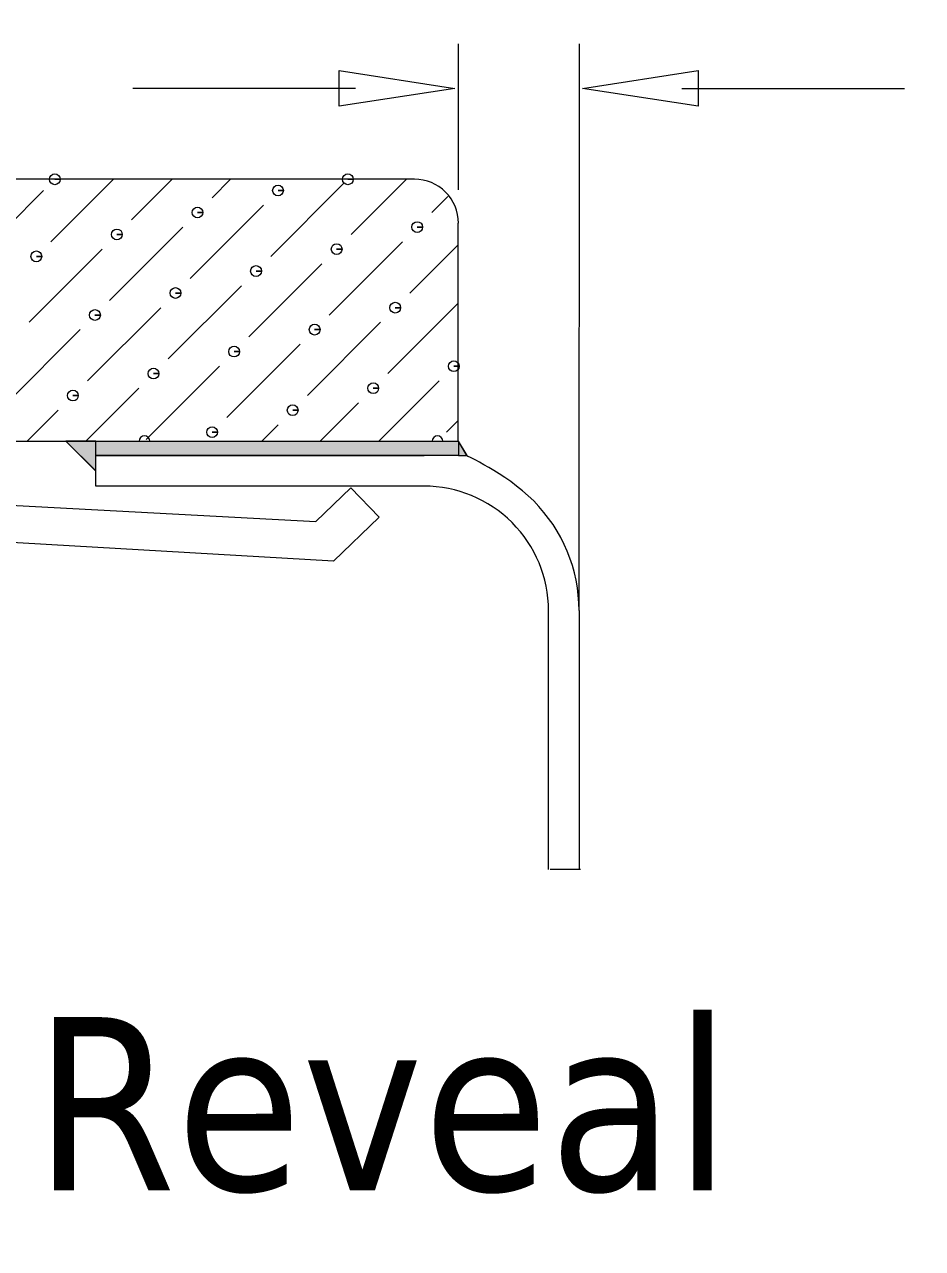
# Model space of a CAD drawing. Header units: millimetres. Extents: x 24811 to 87790, y -117828 to -2257.
# Drawn here: x 87474.8 to 87515.4, y -117268.6 to -117213.3 of the extents above; entities that cross this region are included whole.
import ezdxf

# ---------------------------------------------------------------- set-up
doc = ezdxf.new("R2010")
doc.units = ezdxf.units.MM
doc.layers.add('尺寸標注', color=1, linetype='Continuous', lineweight=30)
doc.layers.add('細實線', color=1, linetype='Continuous', lineweight=13)
doc.styles.add('DIM', font='txt.shx', dxfattribs={"width": 0.7, "bigfont": 'chineset.shx'})
doc.dimstyles.new('9.8', dxfattribs={"dimscale": 9.8, "dimtxt": 2.5, "dimasz": 1.8, "dimexe": 1.6, "dimexo": 0.625, "dimtad": 1, "dimdec": 1, "dimdsep": 46, "dimlunit": 6, "dimtxsty": 'DIM', "dimcen": 0, "dimclrd": 1, "dimclre": 1, "dimclrt": 3, "dimadec": 1, "dimazin": 1, "dimtfac": 1, "dimtdec": 1, "dimtmove": 0, "dimatfit": 3, "dimfxl": 1, "dimtolj": 1, "dimlwd": 13, "dimlwe": 13, "dimarcsym": 0})

# ---------------------------------------------------------------- blocks, each defined once
blk = doc.blocks.new('gdhg')
at = {"layer": '細實線', "lineweight": 9}
h = blk.add_hatch(color=256, dxfattribs=at)
edge = h.paths.add_edge_path()
edge.add_spline(control_points=[(87407.745, -116202.792), (87407.746, -116202.793), (87407.746, -116202.793), (87407.746, -116202.793), (87407.746, -116202.793), (87407.746, -116201.504), (87407.746, -116201.455)], knot_values=[0.509482, 0.509482, 0.509482, 0.509482, 0.514209, 0.514209, 0.514209, 1.004727, 1.004727, 1.004727, 1.004727], degree=3, periodic=0)
edge.add_spline(control_points=[(87407.746, -116201.455), (87407.301, -116201.455), (87406.852, -116201.455), (87406.4, -116201.455)], knot_values=[0.589702, 0.589702, 0.589702, 0.589702, 0.609025, 0.609025, 0.609025, 0.609025], degree=3, periodic=0)
edge.add_spline(control_points=[(87406.4, -116201.455), (87406.448, -116201.503), (87407.697, -116202.744), (87407.745, -116202.792)], knot_values=[0.004727, 0.004727, 0.004727, 0.004727, 0.245259, 0.245259, 0.245259, 0.245259], degree=3, periodic=0)
edge.add_spline(control_points=[(87407.745, -116202.792), (87407.745, -116202.449), (87407.745, -116202.107), (87407.745, -116202.107)], knot_values=[0.502295, 0.502295, 0.502295, 0.502295, 1, 1, 1, 1], degree=3, periodic=0)
edge.add_spline(control_points=[(87424.142, -116202.103), (87424.142, -116202.103), (87407.746, -116202.103), (87407.746, -116202.103)], knot_values=[0.5, 0.5, 0.5, 0.5, 1, 1, 1, 1], degree=3, periodic=0)
edge = h.paths.add_edge_path()
edge.add_spline(control_points=[(87424.52, -116202.103), (87424.49, -116202.052), (87424.169, -116201.506), (87424.142, -116201.458)], knot_values=[0.041296, 0.041296, 0.041296, 0.041296, 0.955207, 0.955207, 0.955207, 0.955207], degree=3, periodic=0)
edge.add_spline(control_points=[(87424.142, -116201.458), (87424.142, -116201.484), (87424.142, -116201.616), (87424.142, -116201.753)], knot_values=[0.131591, 0.131591, 0.131591, 0.131591, 0.237552, 0.237552, 0.237552, 0.237552], degree=3, periodic=0)
edge.add_spline(control_points=[(87424.142, -116201.753), (87424.142, -116201.782), (87424.142, -116201.812), (87424.142, -116201.841)], knot_values=[0.10896, 0.10896, 0.10896, 0.10896, 0.131591, 0.131591, 0.131591, 0.131591], degree=3, periodic=0)
edge.add_spline(control_points=[(87424.142, -116201.841), (87424.142, -116201.98), (87424.142, -116202.103), (87424.142, -116202.103), (87424.142, -116202.103), (87424.142, -116202.103), (87424.142, -116202.103)], knot_values=[0.99999, 0.99999, 0.99999, 0.99999, 1.10895, 1.10895, 1.10895, 1.10896, 1.10896, 1.10896, 1.10896], degree=3, periodic=0)
edge.add_spline(control_points=[(87424.142, -116202.103), (87424.142, -116202.103), (87424.481, -116202.103), (87424.52, -116202.103)], knot_values=[0.528818, 0.528818, 0.528818, 0.528818, 0.99999, 0.99999, 0.99999, 0.99999], degree=3, periodic=0)
h = blk.add_hatch(color=256, dxfattribs=at)
edge = h.paths.add_edge_path()
edge.add_spline(control_points=[(87424.142, -116201.753), (87424.142, -116201.616), (87424.142, -116201.484), (87424.142, -116201.458)], knot_values=[0.131591, 0.131591, 0.131591, 0.131591, 0.237552, 0.237552, 0.237552, 0.237552], degree=3, periodic=0)
edge.add_spline(control_points=[(87424.142, -116201.458), (87424.14, -116201.456), (87424.14, -116201.455), (87424.14, -116201.455)], knot_values=[0.00001, 0.00001, 0.00001, 0.00001, 0.041296, 0.041296, 0.041296, 0.041296], degree=3, periodic=0)
edge.add_spline(control_points=[(87424.14, -116201.455), (87424.116, -116201.455), (87423.874, -116201.455), (87423.442, -116201.455)], knot_values=[0.928845, 0.928845, 0.928845, 0.928845, 0.996374, 0.996374, 0.996374, 0.996374], degree=3, periodic=0)
edge.add_spline(control_points=[(87423.442, -116201.455), (87423.442, -116201.455), (87423.373, -116201.455), (87423.308, -116201.455)], knot_values=[0.066844, 0.066844, 0.066844, 0.066844, 0.142857, 0.142857, 0.142857, 0.142857], degree=3, periodic=0)
edge.add_spline(control_points=[(87423.308, -116201.455), (87423.2, -116201.455), (87423.082, -116201.455), (87422.954, -116201.455)], knot_values=[0.906562, 0.906562, 0.906562, 0.906562, 0.922159, 0.922159, 0.922159, 0.922159], degree=3, periodic=0)
edge.add_spline(control_points=[(87422.954, -116201.455), (87421.476, -116201.455), (87418.719, -116201.455), (87415.25, -116201.455)], knot_values=[0.726171, 0.726171, 0.726171, 0.726171, 0.906562, 0.906562, 0.906562, 0.906562], degree=3, periodic=0)
edge.add_spline(control_points=[(87415.25, -116201.455), (87413.691, -116201.455), (87411.989, -116201.455), (87410.194, -116201.455)], knot_values=[0.645122, 0.645122, 0.645122, 0.645122, 0.726171, 0.726171, 0.726171, 0.726171], degree=3, periodic=0)
edge.add_spline(control_points=[(87410.192, -116201.455), (87410.191, -116201.455), (87410.189, -116201.455), (87410.186, -116201.455)], knot_values=[0.127452, 0.127452, 0.127452, 0.127452, 0.135107, 0.135107, 0.135107, 0.135107], degree=3, periodic=0)
edge.add_spline(control_points=[(87410.186, -116201.455), (87410.182, -116201.455), (87410.174, -116201.455), (87410.166, -116201.455)], knot_values=[0.112431, 0.112431, 0.112431, 0.112431, 0.127452, 0.127452, 0.127452, 0.127452], degree=3, periodic=0)
edge.add_spline(control_points=[(87410.166, -116201.455), (87410.149, -116201.455), (87410.127, -116201.455), (87410.103, -116201.455)], knot_values=[0.083538, 0.083538, 0.083538, 0.083538, 0.112431, 0.112431, 0.112431, 0.112431], degree=3, periodic=0)
edge.add_spline(control_points=[(87410.103, -116201.455), (87410.092, -116201.455), (87410.081, -116201.455), (87410.069, -116201.455)], knot_values=[0.070163, 0.070163, 0.070163, 0.070163, 0.083538, 0.083538, 0.083538, 0.083538], degree=3, periodic=0)
edge.add_spline(control_points=[(87410.103, -116201.455), (87409.972, -116201.455), (87409.839, -116201.455), (87409.707, -116201.455)], knot_values=[0.637816, 0.637816, 0.637816, 0.637816, 0.643752, 0.643752, 0.643752, 0.643752], degree=3, periodic=0)
edge.add_spline(control_points=[(87409.707, -116201.455), (87409.064, -116201.455), (87408.409, -116201.455), (87407.746, -116201.455)], knot_values=[0.609025, 0.609025, 0.609025, 0.609025, 0.637816, 0.637816, 0.637816, 0.637816], degree=3, periodic=0)
edge.add_spline(control_points=[(87407.746, -116201.455), (87407.746, -116201.504), (87407.746, -116202.793), (87407.746, -116202.793), (87407.746, -116202.793), (87407.746, -116202.793), (87407.745, -116202.792)], knot_values=[0.509482, 0.509482, 0.509482, 0.509482, 1, 1, 1, 1.004727, 1.004727, 1.004727, 1.004727], degree=3, periodic=0)
edge.add_spline(control_points=[(87407.746, -116202.103), (87407.746, -116202.103), (87424.142, -116202.103), (87424.142, -116202.103)], knot_values=[0.5, 0.5, 0.5, 0.5, 1, 1, 1, 1], degree=3, periodic=0)
edge.add_spline(control_points=[(87424.142, -116202.103), (87424.142, -116202.103), (87424.142, -116202.103), (87424.142, -116202.103), (87424.142, -116202.103), (87424.142, -116201.98), (87424.142, -116201.841)], knot_values=[0.99999, 0.99999, 0.99999, 0.99999, 1, 1, 1, 1.10896, 1.10896, 1.10896, 1.10896], degree=3, periodic=0)
edge.add_spline(control_points=[(87424.142, -116201.841), (87424.142, -116201.812), (87424.142, -116201.782), (87424.142, -116201.753)], knot_values=[0.10896, 0.10896, 0.10896, 0.10896, 0.131591, 0.131591, 0.131591, 0.131591], degree=3, periodic=0)
for points in [[(87424.144, -116190.088), (87424.144, -116190.088), (87424.144, -116183.483), (87424.144, -116183.483)], [(87429.597, -116209.115), (87429.597, -116209.115), (87429.616, -116183.483), (87429.616, -116183.483)], [(87419.493, -116185.501), (87419.493, -116185.501), (87409.422, -116185.501), (87409.422, -116185.501)], [(87434.244, -116185.501), (87434.244, -116185.501), (87444.314, -116185.501), (87444.314, -116185.501)], [(87422.164, -116189.611), (87422.164, -116189.611), (87374.894, -116189.611), (87374.894, -116189.611)], [(87405.724, -116192.437), (87405.724, -116192.437), (87408.55, -116189.611), (87408.55, -116189.611)], [(87409.367, -116191.442), (87409.367, -116191.442), (87411.199, -116189.611), (87411.199, -116189.611)], [(87413.011, -116190.449), (87413.011, -116190.449), (87413.847, -116189.611), (87413.847, -116189.611)], [(87419.303, -116192.105), (87419.303, -116192.105), (87421.795, -116189.611), (87421.795, -116189.611)], [(87402.083, -116193.429), (87402.083, -116193.429), (87405.392, -116190.118), (87405.392, -116190.118)], [(87415.66, -116193.098), (87415.66, -116193.098), (87418.971, -116189.787), (87418.971, -116189.787)], [(87422.944, -116191.112), (87422.944, -116191.112), (87423.664, -116190.391), (87423.664, -116190.391)], [(87412.016, -116194.093), (87412.016, -116194.093), (87415.328, -116190.781), (87415.328, -116190.781)], [(87408.375, -116195.086), (87408.375, -116195.086), (87411.687, -116191.773), (87411.687, -116191.773)], [(87424.14, -116201.455), (87424.14, -116201.455), (87424.14, -116191.588), (87424.14, -116191.588)], [(87404.732, -116196.078), (87404.732, -116196.078), (87408.043, -116192.768), (87408.043, -116192.768)], [(87418.308, -116195.749), (87418.308, -116195.749), (87421.62, -116192.437), (87421.62, -116192.437)], [(87421.951, -116194.754), (87421.951, -116194.754), (87424.138, -116192.568), (87424.138, -116192.568)], [(87414.664, -116196.742), (87414.664, -116196.742), (87417.977, -116193.429), (87417.977, -116193.429)], [(87411.023, -116197.734), (87411.023, -116197.734), (87414.333, -116194.424), (87414.333, -116194.424)], [(87407.38, -116198.727), (87407.38, -116198.727), (87410.691, -116195.417), (87410.691, -116195.417)], [(87420.957, -116198.397), (87420.957, -116198.397), (87424.138, -116195.216), (87424.138, -116195.216)], [(87417.315, -116199.39), (87417.315, -116199.39), (87420.627, -116196.078), (87420.627, -116196.078)], [(87403.739, -116199.722), (87403.739, -116199.722), (87407.049, -116196.41), (87407.049, -116196.41)], [(87413.672, -116200.383), (87413.672, -116200.383), (87416.984, -116197.073), (87416.984, -116197.073)], [(87410.03, -116201.378), (87410.03, -116201.378), (87413.34, -116198.066), (87413.34, -116198.066)], [(87407.302, -116201.455), (87407.302, -116201.455), (87409.699, -116199.059), (87409.699, -116199.059)], [(87420.547, -116201.455), (87420.547, -116201.455), (87423.274, -116198.727), (87423.274, -116198.727)], [(87404.653, -116201.455), (87404.653, -116201.455), (87406.056, -116200.054), (87406.056, -116200.054)], [(87417.899, -116201.455), (87417.899, -116201.455), (87419.633, -116199.722), (87419.633, -116199.722)], [(87415.25, -116201.455), (87415.25, -116201.455), (87415.989, -116200.715), (87415.989, -116200.715)], [(87423.606, -116201.046), (87423.606, -116201.046), (87424.138, -116200.515), (87424.138, -116200.515)], [(87375.785, -116201.455), (87375.785, -116201.455), (87424.142, -116201.455), (87424.142, -116201.455)], [(87406.395, -116201.455), (87406.395, -116201.455), (87407.742, -116202.796), (87407.742, -116202.796)], [(87407.746, -116201.454), (87407.746, -116201.454), (87424.142, -116201.454), (87424.142, -116201.454)], [(87424.14, -116201.455), (87424.14, -116201.455), (87424.522, -116202.107), (87424.522, -116202.107)], [(87424.142, -116201.454), (87424.142, -116201.454), (87424.142, -116202.103), (87424.142, -116202.103)], [(87407.745, -116203.486), (87407.745, -116203.486), (87407.745, -116202.107), (87407.745, -116202.107)], [(87424.142, -116202.103), (87424.142, -116202.103), (87407.746, -116202.103), (87407.746, -116202.103)], [(87407.746, -116202.105), (87407.746, -116202.105), (87422.591, -116202.107), (87422.591, -116202.107)], [(87380.503, -116203.092), (87380.503, -116203.092), (87417.701, -116205.085), (87417.701, -116205.085)], [(87422.589, -116203.486), (87422.589, -116203.486), (87407.745, -116203.486), (87407.745, -116203.486)], [(87417.704, -116205.085), (87417.704, -116205.085), (87419.282, -116203.566), (87419.282, -116203.566)], [(87419.282, -116203.566), (87419.282, -116203.566), (87420.559, -116204.895), (87420.559, -116204.895)], [(87418.494, -116206.881), (87418.494, -116206.881), (87379.518, -116204.613), (87379.518, -116204.613)], [(87420.559, -116204.895), (87420.559, -116204.895), (87418.494, -116206.881), (87418.494, -116206.881)], [(87428.216, -116220.825), (87428.216, -116220.825), (87428.216, -116209.115), (87428.216, -116209.115)], [(87429.597, -116209.115), (87429.597, -116209.115), (87429.597, -116220.825), (87429.597, -116220.825)], [(87429.67, -116220.825), (87429.67, -116220.825), (87428.291, -116220.825), (87428.291, -116220.825)]]:
    blk.add_open_spline(points, degree=3, dxfattribs=at)
for points, knots in [([(87423.985, -116185.501), (87423.985, -116185.501), (87418.747, -116184.695), (87418.747, -116184.695), (87418.747, -116184.695), (87418.747, -116184.695), (87418.747, -116186.305), (87418.747, -116186.305), (87418.747, -116186.305), (87418.747, -116186.305), (87423.985, -116185.501), (87423.985, -116185.501)], [0, 0, 0, 0, 0.25, 0.25, 0.25, 0.25, 0.5, 0.5, 0.5, 0.5, 1, 1, 1, 1]), ([(87429.752, -116185.501), (87429.752, -116185.501), (87434.989, -116186.305), (87434.989, -116186.305), (87434.989, -116186.305), (87434.989, -116186.305), (87434.989, -116184.695), (87434.989, -116184.695), (87434.989, -116184.695), (87434.989, -116184.695), (87429.752, -116185.501), (87429.752, -116185.501)], [0, 0, 0, 0, 0.25, 0.25, 0.25, 0.25, 0.5, 0.5, 0.5, 0.5, 1, 1, 1, 1]), ([(87405.9, -116189.611), (87405.9, -116189.611), (87406.143, -116189.611), (87406.143, -116189.611), (87406.143, -116189.611), (87406.143, -116189.476), (87406.034, -116189.367), (87405.9, -116189.367), (87405.9, -116189.367), (87405.765, -116189.367), (87405.656, -116189.476), (87405.656, -116189.611), (87405.656, -116189.611), (87405.656, -116189.745), (87405.765, -116189.855), (87405.9, -116189.855), (87405.9, -116189.855), (87406.034, -116189.855), (87406.143, -116189.745), (87406.143, -116189.611), (87406.143, -116189.611), (87406.143, -116189.611), (87405.9, -116189.611), (87405.9, -116189.611)], [0, 0, 0, 0, 0.142857, 0.142857, 0.142857, 0.142857, 0.285714, 0.285714, 0.285714, 0.285714, 0.428571, 0.428571, 0.428571, 0.428571, 0.571429, 0.571429, 0.571429, 0.571429, 0.714286, 0.714286, 0.714286, 0.714286, 1, 1, 1, 1]), ([(87419.147, -116189.611), (87419.147, -116189.611), (87419.391, -116189.611), (87419.391, -116189.611), (87419.391, -116189.611), (87419.391, -116189.476), (87419.281, -116189.367), (87419.147, -116189.367), (87419.147, -116189.367), (87419.012, -116189.367), (87418.903, -116189.476), (87418.903, -116189.611), (87418.903, -116189.611), (87418.903, -116189.745), (87419.012, -116189.855), (87419.147, -116189.855), (87419.147, -116189.855), (87419.281, -116189.855), (87419.391, -116189.745), (87419.391, -116189.611), (87419.391, -116189.611), (87419.391, -116189.611), (87419.147, -116189.611), (87419.147, -116189.611)], [0, 0, 0, 0, 0.142857, 0.142857, 0.142857, 0.142857, 0.285714, 0.285714, 0.285714, 0.285714, 0.428571, 0.428571, 0.428571, 0.428571, 0.571429, 0.571429, 0.571429, 0.571429, 0.714286, 0.714286, 0.714286, 0.714286, 1, 1, 1, 1]), ([(87424.144, -116191.588), (87424.144, -116191.064), (87423.935, -116190.56), (87423.565, -116190.189), (87423.565, -116190.189), (87423.194, -116189.819), (87422.691, -116189.611), (87422.166, -116189.611)], [0, 0, 0, 0, 0.333333, 0.333333, 0.333333, 0.333333, 1, 1, 1, 1]), ([(87415.989, -116190.118), (87415.989, -116190.118), (87416.233, -116190.118), (87416.233, -116190.118), (87416.233, -116190.118), (87416.233, -116189.983), (87416.124, -116189.874), (87415.989, -116189.874), (87415.989, -116189.874), (87415.855, -116189.874), (87415.745, -116189.983), (87415.745, -116190.118), (87415.745, -116190.118), (87415.745, -116190.252), (87415.855, -116190.362), (87415.989, -116190.362), (87415.989, -116190.362), (87416.124, -116190.362), (87416.233, -116190.252), (87416.233, -116190.118), (87416.233, -116190.118), (87416.233, -116190.118), (87415.989, -116190.118), (87415.989, -116190.118)], [0, 0, 0, 0, 0.142857, 0.142857, 0.142857, 0.142857, 0.285714, 0.285714, 0.285714, 0.285714, 0.428571, 0.428571, 0.428571, 0.428571, 0.571429, 0.571429, 0.571429, 0.571429, 0.714286, 0.714286, 0.714286, 0.714286, 1, 1, 1, 1]), ([(87412.348, -116191.112), (87412.348, -116191.112), (87412.591, -116191.112), (87412.591, -116191.112), (87412.591, -116191.112), (87412.591, -116190.978), (87412.482, -116190.869), (87412.348, -116190.869), (87412.348, -116190.869), (87412.213, -116190.869), (87412.104, -116190.978), (87412.104, -116191.112), (87412.104, -116191.112), (87412.104, -116191.247), (87412.213, -116191.356), (87412.348, -116191.356), (87412.348, -116191.356), (87412.482, -116191.356), (87412.591, -116191.247), (87412.591, -116191.112), (87412.591, -116191.112), (87412.591, -116191.112), (87412.348, -116191.112), (87412.348, -116191.112)], [0, 0, 0, 0, 0.142857, 0.142857, 0.142857, 0.142857, 0.285714, 0.285714, 0.285714, 0.285714, 0.428571, 0.428571, 0.428571, 0.428571, 0.571429, 0.571429, 0.571429, 0.571429, 0.714286, 0.714286, 0.714286, 0.714286, 1, 1, 1, 1]), ([(87408.705, -116192.105), (87408.705, -116192.105), (87408.948, -116192.105), (87408.948, -116192.105), (87408.948, -116192.105), (87408.948, -116191.971), (87408.839, -116191.861), (87408.705, -116191.861), (87408.705, -116191.861), (87408.57, -116191.861), (87408.461, -116191.971), (87408.461, -116192.105), (87408.461, -116192.105), (87408.461, -116192.239), (87408.57, -116192.349), (87408.705, -116192.349), (87408.705, -116192.349), (87408.839, -116192.349), (87408.948, -116192.239), (87408.948, -116192.105), (87408.948, -116192.105), (87408.948, -116192.105), (87408.705, -116192.105), (87408.705, -116192.105)], [0, 0, 0, 0, 0.142857, 0.142857, 0.142857, 0.142857, 0.285714, 0.285714, 0.285714, 0.285714, 0.428571, 0.428571, 0.428571, 0.428571, 0.571429, 0.571429, 0.571429, 0.571429, 0.714286, 0.714286, 0.714286, 0.714286, 1, 1, 1, 1]), ([(87422.281, -116191.773), (87422.281, -116191.773), (87422.525, -116191.773), (87422.525, -116191.773), (87422.525, -116191.773), (87422.525, -116191.639), (87422.415, -116191.529), (87422.281, -116191.529), (87422.281, -116191.529), (87422.146, -116191.529), (87422.037, -116191.639), (87422.037, -116191.773), (87422.037, -116191.773), (87422.037, -116191.908), (87422.146, -116192.017), (87422.281, -116192.017), (87422.281, -116192.017), (87422.415, -116192.017), (87422.525, -116191.908), (87422.525, -116191.773), (87422.525, -116191.773), (87422.525, -116191.773), (87422.281, -116191.773), (87422.281, -116191.773)], [0, 0, 0, 0, 0.142857, 0.142857, 0.142857, 0.142857, 0.285714, 0.285714, 0.285714, 0.285714, 0.428571, 0.428571, 0.428571, 0.428571, 0.571429, 0.571429, 0.571429, 0.571429, 0.714286, 0.714286, 0.714286, 0.714286, 1, 1, 1, 1]), ([(87405.063, -116193.098), (87405.063, -116193.098), (87405.306, -116193.098), (87405.306, -116193.098), (87405.306, -116193.098), (87405.306, -116192.964), (87405.197, -116192.854), (87405.063, -116192.854), (87405.063, -116192.854), (87404.928, -116192.854), (87404.819, -116192.964), (87404.819, -116193.098), (87404.819, -116193.098), (87404.819, -116193.233), (87404.928, -116193.342), (87405.063, -116193.342), (87405.063, -116193.342), (87405.197, -116193.342), (87405.306, -116193.233), (87405.306, -116193.098), (87405.306, -116193.098), (87405.306, -116193.098), (87405.063, -116193.098), (87405.063, -116193.098)], [0, 0, 0, 0, 0.142857, 0.142857, 0.142857, 0.142857, 0.285714, 0.285714, 0.285714, 0.285714, 0.428571, 0.428571, 0.428571, 0.428571, 0.571429, 0.571429, 0.571429, 0.571429, 0.714286, 0.714286, 0.714286, 0.714286, 1, 1, 1, 1]), ([(87418.64, -116192.768), (87418.64, -116192.768), (87418.884, -116192.768), (87418.884, -116192.768), (87418.884, -116192.768), (87418.884, -116192.634), (87418.774, -116192.524), (87418.64, -116192.524), (87418.64, -116192.524), (87418.506, -116192.524), (87418.396, -116192.634), (87418.396, -116192.768), (87418.396, -116192.768), (87418.396, -116192.903), (87418.506, -116193.012), (87418.64, -116193.012), (87418.64, -116193.012), (87418.774, -116193.012), (87418.884, -116192.903), (87418.884, -116192.768), (87418.884, -116192.768), (87418.884, -116192.768), (87418.64, -116192.768), (87418.64, -116192.768)], [0, 0, 0, 0, 0.142857, 0.142857, 0.142857, 0.142857, 0.285714, 0.285714, 0.285714, 0.285714, 0.428571, 0.428571, 0.428571, 0.428571, 0.571429, 0.571429, 0.571429, 0.571429, 0.714286, 0.714286, 0.714286, 0.714286, 1, 1, 1, 1]), ([(87414.996, -116193.761), (87414.996, -116193.761), (87415.24, -116193.761), (87415.24, -116193.761), (87415.24, -116193.761), (87415.24, -116193.627), (87415.13, -116193.517), (87414.996, -116193.517), (87414.996, -116193.517), (87414.862, -116193.517), (87414.752, -116193.627), (87414.752, -116193.761), (87414.752, -116193.761), (87414.752, -116193.896), (87414.862, -116194.005), (87414.996, -116194.005), (87414.996, -116194.005), (87415.13, -116194.005), (87415.24, -116193.896), (87415.24, -116193.761), (87415.24, -116193.761), (87415.24, -116193.761), (87414.996, -116193.761), (87414.996, -116193.761)], [0, 0, 0, 0, 0.142857, 0.142857, 0.142857, 0.142857, 0.285714, 0.285714, 0.285714, 0.285714, 0.428571, 0.428571, 0.428571, 0.428571, 0.571429, 0.571429, 0.571429, 0.571429, 0.714286, 0.714286, 0.714286, 0.714286, 1, 1, 1, 1]), ([(87411.355, -116194.754), (87411.355, -116194.754), (87411.599, -116194.754), (87411.599, -116194.754), (87411.599, -116194.754), (87411.599, -116194.619), (87411.489, -116194.51), (87411.355, -116194.51), (87411.355, -116194.51), (87411.221, -116194.51), (87411.111, -116194.619), (87411.111, -116194.754), (87411.111, -116194.754), (87411.111, -116194.888), (87411.221, -116194.998), (87411.355, -116194.998), (87411.355, -116194.998), (87411.489, -116194.998), (87411.599, -116194.888), (87411.599, -116194.754), (87411.599, -116194.754), (87411.599, -116194.754), (87411.355, -116194.754), (87411.355, -116194.754)], [0, 0, 0, 0, 0.142857, 0.142857, 0.142857, 0.142857, 0.285714, 0.285714, 0.285714, 0.285714, 0.428571, 0.428571, 0.428571, 0.428571, 0.571429, 0.571429, 0.571429, 0.571429, 0.714286, 0.714286, 0.714286, 0.714286, 1, 1, 1, 1]), ([(87421.288, -116195.417), (87421.288, -116195.417), (87421.532, -116195.417), (87421.532, -116195.417), (87421.532, -116195.417), (87421.532, -116195.282), (87421.423, -116195.173), (87421.288, -116195.173), (87421.288, -116195.173), (87421.154, -116195.173), (87421.044, -116195.282), (87421.044, -116195.417), (87421.044, -116195.417), (87421.044, -116195.551), (87421.154, -116195.661), (87421.288, -116195.661), (87421.288, -116195.661), (87421.423, -116195.661), (87421.532, -116195.551), (87421.532, -116195.417), (87421.532, -116195.417), (87421.532, -116195.417), (87421.288, -116195.417), (87421.288, -116195.417)], [0, 0, 0, 0, 0.142857, 0.142857, 0.142857, 0.142857, 0.285714, 0.285714, 0.285714, 0.285714, 0.428571, 0.428571, 0.428571, 0.428571, 0.571429, 0.571429, 0.571429, 0.571429, 0.714286, 0.714286, 0.714286, 0.714286, 1, 1, 1, 1]), ([(87407.712, -116195.749), (87407.712, -116195.749), (87407.956, -116195.749), (87407.956, -116195.749), (87407.956, -116195.749), (87407.956, -116195.614), (87407.846, -116195.505), (87407.712, -116195.505), (87407.712, -116195.505), (87407.577, -116195.505), (87407.468, -116195.614), (87407.468, -116195.749), (87407.468, -116195.749), (87407.468, -116195.883), (87407.577, -116195.993), (87407.712, -116195.993), (87407.712, -116195.993), (87407.846, -116195.993), (87407.956, -116195.883), (87407.956, -116195.749), (87407.956, -116195.749), (87407.956, -116195.749), (87407.712, -116195.749), (87407.712, -116195.749)], [0, 0, 0, 0, 0.142857, 0.142857, 0.142857, 0.142857, 0.285714, 0.285714, 0.285714, 0.285714, 0.428571, 0.428571, 0.428571, 0.428571, 0.571429, 0.571429, 0.571429, 0.571429, 0.714286, 0.714286, 0.714286, 0.714286, 1, 1, 1, 1]), ([(87417.645, -116196.41), (87417.645, -116196.41), (87417.889, -116196.41), (87417.889, -116196.41), (87417.889, -116196.41), (87417.889, -116196.276), (87417.779, -116196.166), (87417.645, -116196.166), (87417.645, -116196.166), (87417.51, -116196.166), (87417.401, -116196.276), (87417.401, -116196.41), (87417.401, -116196.41), (87417.401, -116196.544), (87417.51, -116196.654), (87417.645, -116196.654), (87417.645, -116196.654), (87417.779, -116196.654), (87417.889, -116196.544), (87417.889, -116196.41), (87417.889, -116196.41), (87417.889, -116196.41), (87417.645, -116196.41), (87417.645, -116196.41)], [0, 0, 0, 0, 0.142857, 0.142857, 0.142857, 0.142857, 0.285714, 0.285714, 0.285714, 0.285714, 0.428571, 0.428571, 0.428571, 0.428571, 0.571429, 0.571429, 0.571429, 0.571429, 0.714286, 0.714286, 0.714286, 0.714286, 1, 1, 1, 1]), ([(87414.004, -116197.403), (87414.004, -116197.403), (87414.248, -116197.403), (87414.248, -116197.403), (87414.248, -116197.403), (87414.248, -116197.269), (87414.138, -116197.159), (87414.004, -116197.159), (87414.004, -116197.159), (87413.87, -116197.159), (87413.76, -116197.269), (87413.76, -116197.403), (87413.76, -116197.403), (87413.76, -116197.537), (87413.87, -116197.647), (87414.004, -116197.647), (87414.004, -116197.647), (87414.138, -116197.647), (87414.248, -116197.537), (87414.248, -116197.403), (87414.248, -116197.403), (87414.248, -116197.403), (87414.004, -116197.403), (87414.004, -116197.403)], [0, 0, 0, 0, 0.142857, 0.142857, 0.142857, 0.142857, 0.285714, 0.285714, 0.285714, 0.285714, 0.428571, 0.428571, 0.428571, 0.428571, 0.571429, 0.571429, 0.571429, 0.571429, 0.714286, 0.714286, 0.714286, 0.714286, 1, 1, 1, 1]), ([(87423.937, -116198.066), (87423.937, -116198.066), (87424.181, -116198.066), (87424.181, -116198.066), (87424.181, -116198.066), (87424.181, -116197.931), (87424.072, -116197.822), (87423.937, -116197.822), (87423.937, -116197.822), (87423.803, -116197.822), (87423.694, -116197.931), (87423.694, -116198.066), (87423.694, -116198.066), (87423.694, -116198.2), (87423.803, -116198.309), (87423.937, -116198.309), (87423.937, -116198.309), (87424.072, -116198.309), (87424.181, -116198.2), (87424.181, -116198.066), (87424.181, -116198.066), (87424.181, -116198.066), (87423.937, -116198.066), (87423.937, -116198.066)], [0, 0, 0, 0, 0.142857, 0.142857, 0.142857, 0.142857, 0.285714, 0.285714, 0.285714, 0.285714, 0.428571, 0.428571, 0.428571, 0.428571, 0.571429, 0.571429, 0.571429, 0.571429, 0.714286, 0.714286, 0.714286, 0.714286, 1, 1, 1, 1]), ([(87410.36, -116198.397), (87410.36, -116198.397), (87410.604, -116198.397), (87410.604, -116198.397), (87410.604, -116198.397), (87410.604, -116198.263), (87410.494, -116198.154), (87410.36, -116198.154), (87410.36, -116198.154), (87410.226, -116198.154), (87410.116, -116198.263), (87410.116, -116198.397), (87410.116, -116198.397), (87410.116, -116198.532), (87410.226, -116198.641), (87410.36, -116198.641), (87410.36, -116198.641), (87410.494, -116198.641), (87410.604, -116198.532), (87410.604, -116198.397), (87410.604, -116198.397), (87410.604, -116198.397), (87410.36, -116198.397), (87410.36, -116198.397)], [0, 0, 0, 0, 0.142857, 0.142857, 0.142857, 0.142857, 0.285714, 0.285714, 0.285714, 0.285714, 0.428571, 0.428571, 0.428571, 0.428571, 0.571429, 0.571429, 0.571429, 0.571429, 0.714286, 0.714286, 0.714286, 0.714286, 1, 1, 1, 1]), ([(87420.295, -116199.059), (87420.295, -116199.059), (87420.539, -116199.059), (87420.539, -116199.059), (87420.539, -116199.059), (87420.539, -116198.924), (87420.43, -116198.815), (87420.295, -116198.815), (87420.295, -116198.815), (87420.161, -116198.815), (87420.052, -116198.924), (87420.052, -116199.059), (87420.052, -116199.059), (87420.052, -116199.193), (87420.161, -116199.303), (87420.295, -116199.303), (87420.295, -116199.303), (87420.43, -116199.303), (87420.539, -116199.193), (87420.539, -116199.059), (87420.539, -116199.059), (87420.539, -116199.059), (87420.295, -116199.059), (87420.295, -116199.059)], [0, 0, 0, 0, 0.142857, 0.142857, 0.142857, 0.142857, 0.285714, 0.285714, 0.285714, 0.285714, 0.428571, 0.428571, 0.428571, 0.428571, 0.571429, 0.571429, 0.571429, 0.571429, 0.714286, 0.714286, 0.714286, 0.714286, 1, 1, 1, 1]), ([(87406.717, -116199.39), (87406.717, -116199.39), (87406.961, -116199.39), (87406.961, -116199.39), (87406.961, -116199.39), (87406.961, -116199.255), (87406.851, -116199.146), (87406.717, -116199.146), (87406.717, -116199.146), (87406.582, -116199.146), (87406.473, -116199.255), (87406.473, -116199.39), (87406.473, -116199.39), (87406.473, -116199.524), (87406.582, -116199.634), (87406.717, -116199.634), (87406.717, -116199.634), (87406.851, -116199.634), (87406.961, -116199.524), (87406.961, -116199.39), (87406.961, -116199.39), (87406.961, -116199.39), (87406.717, -116199.39), (87406.717, -116199.39)], [0, 0, 0, 0, 0.142857, 0.142857, 0.142857, 0.142857, 0.285714, 0.285714, 0.285714, 0.285714, 0.428571, 0.428571, 0.428571, 0.428571, 0.571429, 0.571429, 0.571429, 0.571429, 0.714286, 0.714286, 0.714286, 0.714286, 1, 1, 1, 1]), ([(87416.652, -116200.054), (87416.652, -116200.054), (87416.896, -116200.054), (87416.896, -116200.054), (87416.896, -116200.054), (87416.896, -116199.919), (87416.787, -116199.81), (87416.652, -116199.81), (87416.652, -116199.81), (87416.518, -116199.81), (87416.408, -116199.919), (87416.408, -116200.054), (87416.408, -116200.054), (87416.408, -116200.188), (87416.518, -116200.297), (87416.652, -116200.297), (87416.652, -116200.297), (87416.787, -116200.297), (87416.896, -116200.188), (87416.896, -116200.054), (87416.896, -116200.054), (87416.896, -116200.054), (87416.652, -116200.054), (87416.652, -116200.054)], [0, 0, 0, 0, 0.142857, 0.142857, 0.142857, 0.142857, 0.285714, 0.285714, 0.285714, 0.285714, 0.428571, 0.428571, 0.428571, 0.428571, 0.571429, 0.571429, 0.571429, 0.571429, 0.714286, 0.714286, 0.714286, 0.714286, 1, 1, 1, 1]), ([(87410.069, -116201.455), (87410.131, -116201.455), (87410.194, -116201.455), (87410.194, -116201.455), (87410.194, -116201.455), (87410.194, -116201.321), (87410.085, -116201.212), (87409.951, -116201.212), (87409.951, -116201.212), (87409.816, -116201.212), (87409.707, -116201.321), (87409.707, -116201.455)], [0.0701633, 0.0701633, 0.0701633, 0.0701633, 0.1428571, 0.1428571, 0.1428571, 0.1428572, 0.2857143, 0.2857143, 0.2857143, 0.2857143, 0.4285714, 0.4285714, 0.4285714, 0.4285714]), ([(87413.011, -116201.046), (87413.011, -116201.046), (87413.255, -116201.046), (87413.255, -116201.046), (87413.255, -116201.046), (87413.255, -116200.912), (87413.145, -116200.802), (87413.011, -116200.802), (87413.011, -116200.802), (87412.876, -116200.802), (87412.767, -116200.912), (87412.767, -116201.046), (87412.767, -116201.046), (87412.767, -116201.18), (87412.876, -116201.29), (87413.011, -116201.29), (87413.011, -116201.29), (87413.145, -116201.29), (87413.255, -116201.18), (87413.255, -116201.046), (87413.255, -116201.046), (87413.255, -116201.046), (87413.011, -116201.046), (87413.011, -116201.046)], [0, 0, 0, 0, 0.142857, 0.142857, 0.142857, 0.142857, 0.285714, 0.285714, 0.285714, 0.285714, 0.428571, 0.428571, 0.428571, 0.428571, 0.571429, 0.571429, 0.571429, 0.571429, 0.714286, 0.714286, 0.714286, 0.714286, 1, 1, 1, 1]), ([(87423.308, -116201.455), (87423.373, -116201.455), (87423.442, -116201.455), (87423.442, -116201.455), (87423.442, -116201.455), (87423.442, -116201.321), (87423.332, -116201.212), (87423.198, -116201.212), (87423.198, -116201.212), (87423.064, -116201.212), (87422.954, -116201.321), (87422.954, -116201.455)], [0.066844, 0.066844, 0.066844, 0.066844, 0.1428571, 0.1428571, 0.1428571, 0.1428572, 0.2857143, 0.2857143, 0.2857143, 0.2857143, 0.4285714, 0.4285714, 0.4285714, 0.4285714]), ([(87407.746, -116202.793), (87407.746, -116202.793), (87406.399, -116201.454), (87406.399, -116201.454), (87406.399, -116201.454), (87406.399, -116201.454), (87407.746, -116201.454), (87407.746, -116201.454), (87407.746, -116201.454), (87407.746, -116201.454), (87407.746, -116202.793), (87407.746, -116202.793)], [0, 0, 0, 0, 0.25, 0.25, 0.25, 0.25, 0.5, 0.5, 0.5, 0.5, 1, 1, 1, 1]), ([(87424.142, -116202.103), (87424.142, -116202.103), (87424.142, -116201.454), (87424.142, -116201.454), (87424.142, -116201.454), (87424.142, -116201.454), (87424.524, -116202.103), (87424.524, -116202.103), (87424.524, -116202.103), (87424.524, -116202.103), (87424.142, -116202.103), (87424.142, -116202.103)], [0, 0, 0, 0, 0.25, 0.25, 0.25, 0.25, 0.5, 0.5, 0.5, 0.5, 1, 1, 1, 1]), ([(87429.599, -116209.115), (87429.599, -116207.256), (87428.859, -116205.473), (87427.547, -116204.159), (87427.547, -116204.159), (87426.232, -116202.844), (87424.448, -116202.107), (87424.522, -116202.107)], [0, 0, 0, 0, 0.333333, 0.333333, 0.333333, 0.333333, 1, 1, 1, 1]), ([(87428.218, -116209.115), (87428.218, -116207.621), (87427.625, -116206.189), (87426.57, -116205.134), (87426.57, -116205.134), (87425.513, -116204.079), (87424.081, -116203.486), (87422.589, -116203.486)], [0, 0, 0, 0, 0.333333, 0.333333, 0.333333, 0.333333, 1, 1, 1, 1])]:
    blk.add_open_spline(points, degree=3, knots=knots, dxfattribs=at)
at = {"layer": '尺寸標注', "insert": (87382.877, -116227.498), "char_height": 7.838966, "width": 71.69739, "attachment_point": 1}
blk.add_mtext('{\\fTahoma|b0|i0|c163|p34;1/4"\\fTahoma|b0|i0|c0|p34; \\fTahoma|b0|i0|c163|p34;Revea\\fTahoma|b0|i0|c0|p34;l}', dxfattribs=at)
at = {"layer": '尺寸標注'}
blk.add_leader([(87486.088, -116151.782), (87444.075, -116268.16), (87436.457, -116268.16)], dimstyle='9.8', override={"dimdec": 2}, dxfattribs=at)

msp = doc.modelspace()

# ---------------------------------------------------------------- block references
at = {"layer": '尺寸標注', "color": 0}
msp.add_blockref('gdhg', (70.313, -1030.67), dxfattribs=at)

doc.saveas('drawing.dxf')
